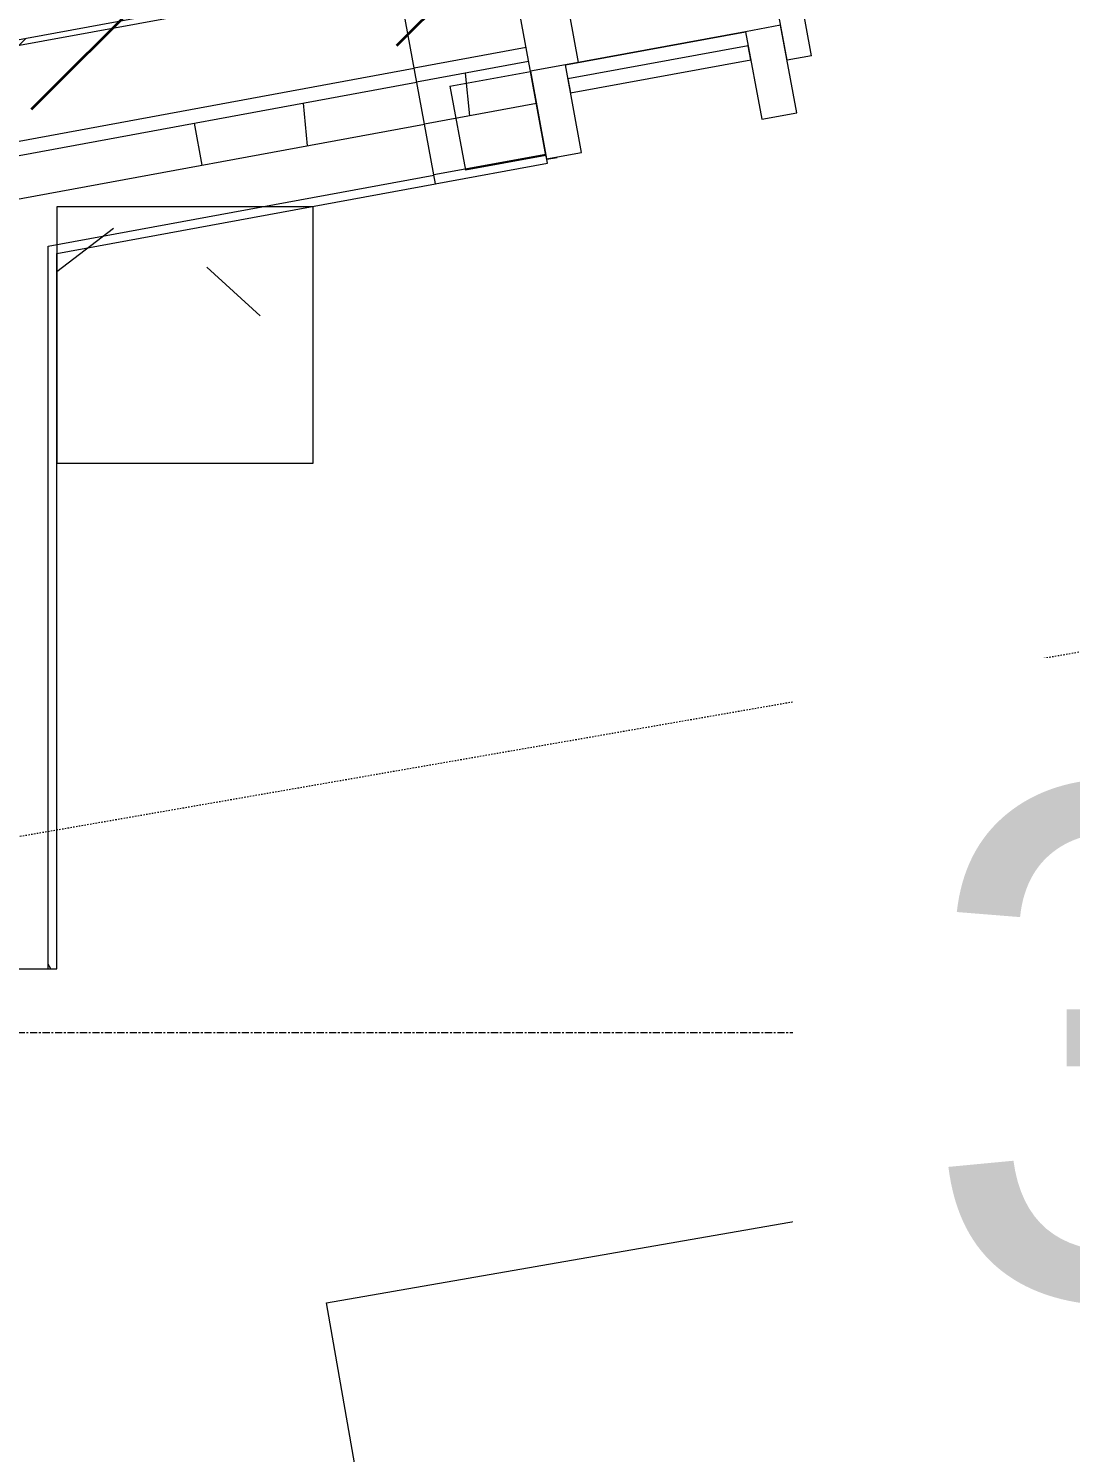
# Model space of a CAD drawing. Header units: inches. Extents: x 3268 to 7018, y 976 to 6708.
# Drawn here: x 4427.6 to 4500.8, y 5353.7 to 5453.7 of the extents above; entities that cross this region are included whole.
import ezdxf

# ---------------------------------------------------------------- set-up
doc = ezdxf.new("R2010")
doc.units = ezdxf.units.IN
doc.header["$MEASUREMENT"] = 0
for name, pattern in [('Dash 1_16_', [0.12499999999999999, 0.06249999999999999, -0.06249999999999999]), ('Grid Line 1_2_', [0.8749999999999999, 0.4999999999999999, -0.125, 0.125, -0.125]), ('IMPORT-DASHED _2_', [8.999999999999996, 5.999999999999998, -2.999999999999999])]:
    doc.linetypes.add(name, pattern=pattern)
for name, color, linetype, lineweight in [('A-DETL', 90, 'Continuous', 9), ('A-DOOR', 31, 'Continuous', 9), ('A-FLOR', 192, 'Continuous', 9), ('A-GLAZ-CURT', 52, 'Continuous', 9), ('A-GLAZ-CWMG', 51, 'Continuous', 9), ('A-WALL', 113, 'Continuous', 9), ('A-WALL-PATT', 111, 'Continuous', 15), ('C-ESMT-STBK', 4, 'IMPORT-DASHED _2_', 35), ('G-ANNO-DIMS', 111, 'Continuous', 9), ('I-WALL', 2, 'Continuous', 9), ('S-COLS', 52, 'Continuous', 9), ('S-GRID', 1, 'Continuous', 9), ('site_dwg', 8, 'Continuous', 9)]:
    doc.layers.add(name, color=color, linetype=linetype, lineweight=lineweight)
doc.styles.add('Arial', font='arial.ttf', dxfattribs={"height": 36})

# ---------------------------------------------------------------- blocks, each defined once
blk = doc.blocks.new('15_ FOUNDATION WALL HUNCH1 - 15_ FOUNDATION WALL HUNCH1-3345901-Overall Retail Plan Opt 2')
at = {"layer": 'A-WALL', "color": 7}
for p, q in [((4400.232079945039, 5454.430517896052), (4463.527873970931, 5466.087087322664)), ((4463.52787397093, 5466.087087322664), (4465.629195468032, 5454.6767994588)), ((4402.219623035851, 5443.638052849991), (4400.232079945038, 5454.430517896052)), ((4465.629195468032, 5454.6767994588), (4466.243858067512, 5451.339148742868)), ((4402.948799092275, 5439.678587951971), (4402.219623035851, 5443.638052849991)), ((4414.375343047542, 5441.782903174975), (4402.948799092276, 5439.678587951971))]:
    blk.add_line(p, q, dxfattribs=at)
blk = doc.blocks.new('WSP_5 Points - Structure_2022_rvt-1-Overall Retail Plan Opt 2')
at = {"layer": 'S-COLS'}
h = blk.add_hatch(dxfattribs=at)
h.set_pattern_fill('FP_8', style=0, pattern_type=2)
h.set_pattern_definition([(49.99999999999999, (0, 0), (110.1714446362807, -9.63891797635685), [11.52, -126.72]), (355, (0, 0), (-21.31237393622492, 115.5371495156537), [9.216000000000001, -101.376]), (100.451, (9.181000000000001, -0.80323), (88.85991867697865, 105.897504039145), [9.79, -107.695]), (46.184, (0, 30.72), (163.9281911283317, -25.42496604507386), [17.28, -190.08]), (96.636, (13.661, 28.601), (143.5628771593347, 149.6257499721681), [14.686, -161.543]), (351.184, (0, 30.72), (143.5647285924248, 149.6237232332607), [13.824, -152.064]), (21, (15.36, 23.04), (91.68507647920484, -61.84256385372748), [11.52, -126.72]), (326, (15.36, 23.04), (37.37329933048201, 111.3835117876708), [9.216000000000001, -101.376]), (71.45100000000001, (23, 17.886), (129.0587647679424, 49.5399005406036), [9.79, -107.695]), (37.50000000000001, (0, 0), (1.867604689172044, 51.13223029288849), [5.069, -95.07799999999999, 5.069, -97.84299999999999, -101.76]), (37.50000000000001, (0, 0), (1.867604689172044, 51.13223029288849), [-203.059, 5.069, -96.691]), (7.499999999999999, (0, 0), (40.40721900969589, 60.58148342441334), [5.069, -53.606, 5.069, -92.774, -38.784]), (7.499999999999999, (0, 0), (40.40721900969589, 60.58148342441334), [-156.518, 5.069, -33.715]), (327.5, (-34.253, 0), (81.99472561414032, -3.464267954682455), [5.069, -33.331, 5.069, -114.739, -158.976]), (327.5, (-34.253, 0), (81.99472561414032, -3.464267954682455), [-158.208, 5.069, -153.907]), (317.5, (-49.613, 0), (89.57702895818312, 15.37635275430508), [5.069, -44.85100000000001, 5.069, -74.49600000000001, -112.896]), (317.5, (-49.613, 0), (89.57702895818312, 15.37635275430508), [-129.485, 5.069, -107.827])])
h.paths.add_polyline_path([(4447.625343047544, 5423.188576021074), (4447.625343047544, 5441.188576021074), (4429.625343047544, 5441.188576021074), (4429.625343047544, 5423.188576021074)])
at = {"layer": 'S-COLS', "color": 250, "lineweight": 13}
for p, q in [((4447.62534304754, 5441.188576021071), (4429.62534304754, 5441.188576021071)), ((4429.62534304754, 5441.188576021071), (4429.62534304754, 5423.188576021071)), ((4447.62534304754, 5423.188576021071), (4447.62534304754, 5441.188576021071)), ((4429.62534304754, 5423.188576021071), (4447.62534304754, 5423.188576021071))]:
    blk.add_line(p, q, dxfattribs=at)
at = {"layer": 'A-WALL', "lineweight": 9}
blk.add_blockref('15_ FOUNDATION WALL HUNCH1 - 15_ FOUNDATION WALL HUNCH1-3345901-Overall Retail Plan Opt 2', (0, 0), dxfattribs=at)
blk = doc.blocks.new('Rectangular Mullion - 2_5_ x 6_ rectangular-12250177-Overall Retail Plan Opt 2')
at = {"layer": 'A-GLAZ-CWMG'}
for p, q in [((-2.499999999996362, 2.999999999998635), (2.728484105318784e-12, 2.999999999997271)), ((-2.49999999999909, -3.250000000001819), (-2.499999999996362, 2.999999999998635)), ((2.728484105318784e-12, 2.999999999997271), (0, -3.250000000001819)), ((0, -3.250000000001819), (-2.49999999999909, -3.250000000001819))]:
    blk.add_line(p, q, dxfattribs=at)
blk = doc.blocks.new('System Panel - GLA-01 - Insulated Glass - Clear-12250296-Overall Retail Plan Opt 2')
at = {"layer": 'A-GLAZ-CURT'}
for p, q in [((7.687306988254021, -1.000000000000455), (-5.187693011765986, -1.000000000000455)), ((-5.187693011765986, -1.000000000000455), (-5.187693011768714, -1.999999999999545)), ((7.687306988251293, -1.999999999999545), (7.687306988254021, -1.000000000000455)), ((-5.187693011768714, -1.999999999999545), (7.687306988251293, -1.999999999999545))]:
    blk.add_line(p, q, dxfattribs=at)
blk = doc.blocks.new('Rectangular Mullion - 2_5_ x 6_ rectangular-V144-Overall Retail Plan Opt 2')
at = {"layer": 'A-GLAZ-CWMG'}
for p, q in [((-1.249999999998181, 2.999999999998635), (1.250000000003638, 3)), ((-1.249999999998181, -3.250000000001819), (-1.249999999998181, 2.999999999998635)), ((1.250000000003638, 3), (1.250000000000909, -3.250000000001819)), ((1.250000000000909, -3.250000000001819), (-1.249999999998181, -3.250000000001819))]:
    blk.add_line(p, q, dxfattribs=at)
blk = doc.blocks.new('Curtain Wall-Ext Dbl Door-Framed - SEE ELEV-12250351-Overall Retail Plan Opt 2')
at = {"layer": 'A-DOOR'}
for p, q in [((-34.96874999999929, -0.4999999999999875), (-36.71874999999935, -0.4999999999999875)), ((-36.71874999999929, -0.4999999999999902), (-36.71874999999929, -5.535835956453571)), ((-34.96874999999929, -0.4999999999999875), (-34.96874999999929, -5.552917501093262)), ((34.9687499999992, -0.4999999999997903), (36.71874999999947, -0.4999999999997903)), ((34.9687499999992, -0.4999999999997903), (34.9687499999992, -6.235569231515086)), ((36.71874999999944, -0.4999999999983222), (36.71874999999944, -6.252650776154684)), ((-36.71874999999929, -5.535835956453571), (-36.71874999999929, -37.09374999999947)), ((-34.96874999999929, -5.552917501093262), (-34.96874999999929, -37.09374999999947)), ((34.9687499999992, -6.235569231515086), (34.9687499999992, -37.34374999999949)), ((36.71874999999944, -6.252650776154684), (36.71874999999944, -37.34374999999949)), ((-34.96874999999929, -37.09374999999947), (-36.71874999999935, -37.09374999999947)), ((34.9687499999992, -37.34374999999949), (36.71874999999959, -37.34374999999949))]:
    blk.add_line(p, q, dxfattribs=at)
for centre, radius, start, end in [((-36.71874999999935, -0.5000000000001074), 36.59374999999933, 351.469732010454, 5.025276396712356e-13), ((36.71874999999961, -0.4999999999998756), 36.84374999999964, 180.0000000000001, 188.4941894187431), ((-36.71874999999935, -0.5000000000001074), 36.59374999999935, 269.9999999999997, 351.469732010454), ((36.71874999999961, -0.4999999999998756), 36.84374999999961, 188.4941894187427, 269.9999999999997)]:
    blk.add_arc(centre, radius, start, end, dxfattribs=at)
blk = doc.blocks.new('Rectangular Mullion - 2_5_ x 6_ rectangular-V148-Overall Retail Plan Opt 2')
at = {"layer": 'A-GLAZ-CWMG'}
blk.add_line((4465.342365511308, 5451.173129645855), (4478.004059073874, 5453.504910332738), dxfattribs=at)
blk = doc.blocks.new('site_dwg-12440225-Overall Retail Plan Opt 2')
at = {"layer": 'C-ESMT-STBK'}
h = blk.add_hatch(dxfattribs=at)
h.set_pattern_fill('FP_236', color=43, style=0, pattern_type=2)
h.set_pattern_definition([(41.19300000000002, (24349227.445, 9821790.73), (-9.878962955707756, 11.2874306606842), [])])
h.paths.add_polyline_path([(24340754.41764874, 9814238.256800799), (24341007.28369483, 9818038.207201697), (24340597.61508091, 9818336.289935663), (24339080.54507963, 9818175.041572), (24339041.04656363, 9818170.586227996), (24338991.68861391, 9818164.27902802), (24338951.70183868, 9818158.637384389), (24338912.96937073, 9818152.689061128), (24338874.36010189, 9818146.280125272), (24338835.87236292, 9818139.411975248), (24338797.50579851, 9818132.085986648), (24338766.50818425, 9818125.853604812), (24338766.89231019, 9818124.002092425), (24338807.18576453, 9818132.259389622), (24338846.06993594, 9818139.731584428), (24338885.04424, 9818146.727429258), (24338924.10287013, 9818153.245822722), (24338956.51865115, 9818158.316607647), (24338953.32382087, 9818110.342748318), (24338969.07279708, 9818112.710400388), (24339007.86497075, 9818118.055290567), (24339046.71994471, 9818122.92269113), (24339092.45343486, 9818128.037917001), (24340292.99008468, 9818255.650188034), (24340584.31472673, 9818286.605874758), (24340934.68922023, 9818031.666679043), (24340687.3560084, 9814314.861073798), (24339595.34670922, 9814726.863514047), (24339587.50957331, 9814715.68687136), (24338715.45843181, 9815327.180653278), (24338691.60180446, 9815293.158049863), (24339013.48739237, 9815068.288049085), (24339549.36884944, 9814692.907733086), (24340725.61240819, 9814249.124683892)])
h.paths.add_polyline_path([(24338722.46981283, 9815337.179779818), (24338763.80719084, 9815396.132170605), (24338658.92817304, 9815468.79891386), (24338617.74228099, 9815409.741564125), (24338722.19139668, 9815337.372683933)])

msp = doc.modelspace()

# ---------------------------------------------------------------- block references
at = {"lineweight": 5}
msp.add_blockref('WSP_5 Points - Structure_2022_rvt-1-Overall Retail Plan Opt 2', (0, 0), dxfattribs=at)

# ---------------------------------------------------------------- next in the draw order: hatches: boundary and pattern name
at = {"layer": 'A-WALL-PATT', "lineweight": 9}
h = msp.add_hatch(dxfattribs=at)
h.set_pattern_fill('FP_16', color=256, style=0, pattern_type=2)
h.set_pattern_definition([(45, (0, 0), (-32.04961485728027, 32.04961485728027), [])])
h.paths.add_polyline_path([(4414.375343047546, 5450.24133765171), (4453.510963064624, 5457.448563326074), (4453.44304486669, 5457.817361534297), (4414.375343047544, 5450.622643692433)])
h.paths.add_polyline_path([(4576.563863660012, 5480.11001660288), (4623.765604695603, 5488.802701162826), (4623.69768671692, 5489.171499411428), (4576.495945204237, 5480.47881476362)])
h.paths.add_polyline_path([(4746.702926812206, 5511.442869477765), (4794.032290670857, 5520.159057089066), (4793.964372692178, 5520.527855337667), (4746.635008833526, 5511.811667726368)])
h.paths.add_polyline_path([(5030.063412556859, 5563.626608155409), (5038.875343047532, 5565.249415501899), (5038.875343047532, 5565.63072154262), (5029.995494578177, 5563.995406404013)])
h = msp.add_hatch(dxfattribs=at)
h.set_pattern_fill('FP_195', color=256, angle=-95.00000000000098, style=0, pattern_type=2)
h.set_pattern_definition([(275.434999999999, (4730.437821603805, 5508.828935396547), (95.56841197049297, 9.092779192201592), []), (280.434999999999, (4720.996352944944, 5507.09019718631), (94.41225738591604, 17.38751435069267), []), (272.434999999999, (4711.554884286083, 5505.351458976072), (95.91331807725668, 4.078653627238992), []), (287.434999999999, (4702.11441182192, 5503.612633610092), (91.58951777879444, 28.76387027240764), []), (276.434999999999, (4692.672943163057, 5501.873895399854), (95.3951655603471, 10.75929308616355), []), (285.434999999999, (4683.231474504197, 5500.135157189618), (92.5375685149526, 25.54992002610676), []), (278.434999999999, (4673.790005845335, 5498.39641897938), (94.96155948939705, 14.08198208142969), []), (284.434999999999, (4664.349533381172, 5496.657593613399), (92.96938218378772, 23.93102539309205), []), (274.434999999999, (4654.908064722311, 5494.918855403162), (95.71254731656067, 7.423495549613955), []), (282.434999999999, (4645.466596063449, 5493.180117192925), (93.74792848990367, 20.67186261206059), [])])
h.paths.add_polyline_path([(4422.375343047542, 5440.910948519991), (4455.435312006068, 5446.999280759715), (4454.8919664226, 5449.949666425509), (4422.375343047544, 5443.961396845777), (4422.375343047542, 5441.050667916807)])
h.paths.add_polyline_path([(4578.488219906973, 5469.660735381906), (4625.689947424893, 5478.353417452434), (4625.146603595446, 5481.30380344125), (4577.944872260772, 5472.611120667829), (4578.152376340589, 5471.484370624571)])
h.paths.add_polyline_path([(4748.627269541498, 5500.993585767375), (4795.956633400151, 5509.709773378673), (4795.413289570703, 5512.660159367491), (4748.100990663374, 5503.851308159864)])
h.paths.add_polyline_path([(5031.987755286152, 5553.177324445021), (5045.500343047532, 5555.665806022632), (5045.500343047532, 5558.716254348417), (5031.444411456706, 5556.127710433837), (5031.970837462793, 5553.269189128659)])
h = msp.add_hatch(dxfattribs=at)
h.set_pattern_fill('FP_196', color=256, angle=-94.99999999999729, style=0, pattern_type=2)
h.set_pattern_definition([(275.4350000000027, (4457.647702099338, 5457.070203274327), (95.56841197049239, 9.092779192207725), []), (280.4350000000027, (4448.206233440476, 5455.331465064088), (94.41225738591493, 17.38751435069873), []), (272.4350000000027, (4438.764764781615, 5453.592726853851), (95.9133180772564, 4.078653627245146), []), (287.4350000000027, (4429.323296122754, 5451.853988643612), (91.5895177787926, 28.76387027241351), []), (276.4350000000027, (4419.88282365859, 5450.115163277632), (95.3951655603464, 10.75929308616967), []), (285.4350000000027, (4410.44135499973, 5448.376425067394), (92.53756851495098, 25.5499200261127), []), (278.4350000000027, (4400.999886340868, 5446.637686857156), (94.96155948939614, 14.08198208143579), []), (284.4350000000027, (4391.558417682007, 5444.898948646917), (92.96938218378617, 23.93102539309801), []), (274.4350000000027, (4382.117945217844, 5443.160123280936), (95.71254731656019, 7.423495549620096), []), (282.4350000000027, (4372.676476558982, 5441.421385070698), (93.74792848990234, 20.6718626120666), [])])
h.paths.add_polyline_path([(4455.433619391399, 5447.002708601867), (4463.302344374139, 5448.451814983608), (4462.759000544694, 5451.402200972424), (4454.890275561951, 5449.953094590684)])
h = msp.add_hatch(dxfattribs=at)
h.set_pattern_fill('FP_1', color=256, style=0, pattern_type=2)
h.set_pattern_definition([(0, (0, 0), (122.88, 30.72), [5.069, -87.09100000000001, 5.069, -87.09100000000001, -491.52]), (0, (0, 0), (122.88, 30.72), [-184.32, 5.069, -179.251, 5.069, -87.09100000000001, -215.04]), (0, (0, 0), (122.88, 30.72), [-460.8, 5.069, -56.371, 5.069, -148.531]), (120, (46.08, 15.36), (-88.04430040425792, 91.05720161703184), [5.068999999999999, -87.091, 5.068999999999999, -87.091, -491.5199999999999]), (120, (46.08, 15.36), (-88.04430040425792, 91.05720161703184), [-184.32, 5.068999999999999, -179.2509999999999, 5.068999999999999, -87.091, -215.04]), (120, (46.08, 15.36), (-88.04430040425792, 91.05720161703184), [-460.8, 5.068999999999999, -56.371, 5.068999999999999, -148.531]), (240, (61.44, 76.8), (-34.83569959574201, -121.7772016170318), [5.069, -87.09100000000001, 5.069, -87.09100000000001, -491.52]), (240, (61.44, 76.8), (-34.83569959574201, -121.7772016170318), [-184.32, 5.069, -179.251, 5.069, -87.09100000000001, -215.04]), (240, (61.44, 76.8), (-34.83569959574201, -121.7772016170318), [-460.8, 5.069, -56.371, 5.069, -148.531])])
h.paths.add_polyline_path([(4429.625343047544, 5387.648582565587), (4429.625343047544, 5437.924641890992), (4429.000343047543, 5437.809541733015), (4429.000343047544, 5387.648582565587)])

# ---------------------------------------------------------------- next in the draw order: linework, layer by layer
at = {"layer": 'A-DETL', "linetype": 'Dash 1_16_'}
msp.add_line((4406.923957170146, 5393.469365004716), (4748.783955098673, 5452.973497771379), dxfattribs=at)
at = {"layer": 'A-DETL'}
for p, q in [((4448.564039893569, 5364.175961126254), (4719.490551220209, 5411.333415047961)), ((4464.340351751014, 5273.538728246068), (4448.564039893569, 5364.175961126254))]:
    msp.add_line(p, q, dxfattribs=at)
at = {"layer": 'A-FLOR'}
for p, q in [((4478.004438713328, 5453.504147978479), (4465.342427352805, 5451.172793843227)), ((4464.764232506792, 5444.650032682746), (4464.027468900364, 5444.51435011076))]:
    msp.add_line(p, q, dxfattribs=at)
at = {"layer": 'A-WALL', "lineweight": 15}
for p, q in [((4453.443044866686, 5457.817361534293), (4414.375343047541, 5450.62264369243)), ((4456.205051582642, 5442.819567733169), (4453.443044866686, 5457.817361534293)), ((4464.072081465853, 5444.272101499449), (4461.581755580888, 5457.794703948189)), ((4453.713030598147, 5456.345597566449), (4456.203356483113, 5442.822995117708)), ((4456.203356483113, 5442.822995117708), (4464.072081465853, 5444.272101499449)), ((4429.62534304754, 5437.924641890989), (4456.205051582642, 5442.819567733169)), ((4429.62534304754, 5387.648582565584), (4429.62534304754, 5437.924641890989)), ((4400.375343047524, 5387.648582565584), (4429.62534304754, 5387.648582565584))]:
    msp.add_line(p, q, dxfattribs=at)
at = {"layer": 'A-WALL'}
for p, q in [((4414.75034304754, 5450.310397746493), (4453.51096306462, 5457.44856332607)), ((4462.577885934875, 5452.385662968692), (4454.709160952133, 5450.936556586953)), ((4421.37534304754, 5444.794052701604), (4454.710851228108, 5450.933128314105)), ((4462.75900054469, 5451.402200972421), (4454.890275561948, 5449.953094590681)), ((4422.375343047541, 5443.961396845773), (4454.891966422597, 5449.949666425507)), ((4463.302344374136, 5448.451814983605), (4455.433619391395, 5447.002708601864)), ((4425.375343047541, 5441.463429278275), (4455.435312006065, 5446.999280759712)), ((4463.958884834719, 5444.886765247119), (4456.090159851979, 5443.437658865379)), ((4429.000343047541, 5438.445051800885), (4456.091854586087, 5443.434231413541)), ((4429.000343047541, 5387.648582565584), (4429.000343047541, 5438.445051800885))]:
    msp.add_line(p, q, dxfattribs=at)
at = {"layer": 'I-WALL'}
for p, q in [((4457.22804046731, 5449.675711435851), (4462.884426133643, 5450.717175349192)), ((4463.970894335208, 5444.816362960462), (4462.884426133643, 5450.717175349192)), ((4457.22804046731, 5449.675711435851), (4458.314508668875, 5443.774899047121)), ((4463.970894335209, 5444.816362960462), (4458.314508668875, 5443.774899047121))]:
    msp.add_line(p, q, dxfattribs=at)
at = {"layer": 'S-GRID', "linetype": 'Grid Line 1_2_'}
msp.add_line((6493.236018851912, 5383.14858256558), (4253.313821700697, 5383.148582565586), dxfattribs=at)

# ---------------------------------------------------------------- next in the draw order: block references
at = {"layer": 'A-DOOR', "rotation": 190.4346894000191}
msp.add_blockref('Curtain Wall-Ext Dbl Door-Framed - SEE ELEV-12250351-Overall Retail Plan Opt 2', (4517.117932709069, 5457.657682862135), dxfattribs=at)
at = {"layer": 'A-GLAZ-CURT', "rotation": 190.4346894000191}
msp.add_blockref('System Panel - GLA-01 - Insulated Glass - Clear-12250296-Overall Retail Plan Opt 2', (4473.445883617379, 5449.615027262751), dxfattribs=at)
at = {"layer": 'A-GLAZ-CWMG', "extrusion": (0, 0, -1), "rotation": 349.5653105999809}
for name, p in [('Rectangular Mullion - 2_5_ x 6_ rectangular-V144-Overall Retail Plan Opt 2', (-4479.777110038119, 5450.780987520691)), ('Rectangular Mullion - 2_5_ x 6_ rectangular-12250177-Overall Retail Plan Opt 2', (-4463.427054350079, 5447.7699571325))]:
    msp.add_blockref(name, p, dxfattribs=at)
at = {"layer": 'A-GLAZ-CWMG'}
msp.add_blockref('Rectangular Mullion - 2_5_ x 6_ rectangular-V148-Overall Retail Plan Opt 2', (0, 0), dxfattribs=at)
at = {"layer": 'site_dwg', "color": 53, "lineweight": 15, "rotation": 3.810000000000009}
msp.add_blockref('site_dwg-12440225-Overall Retail Plan Opt 2', (-23628768.691637, -11408316.78144797), dxfattribs=at)

# ---------------------------------------------------------------- next in the draw order: texts
at = {"layer": 'G-ANNO-DIMS', "insert": (4490.332676095496, 5400.481788276892), "char_height": 36, "width": 184.2318507890961, "attachment_point": 1, "line_spacing_factor": 0.9417779076525876, "style": 'Arial', "bg_fill": 3, "box_fill_scale": 1.25, "bg_fill_color": 256, "bg_fill_true_color": 13158600, "bg_fill_transparency": 0}
msp.add_mtext('394.50', dxfattribs=at)

doc.saveas('drawing.dxf')
